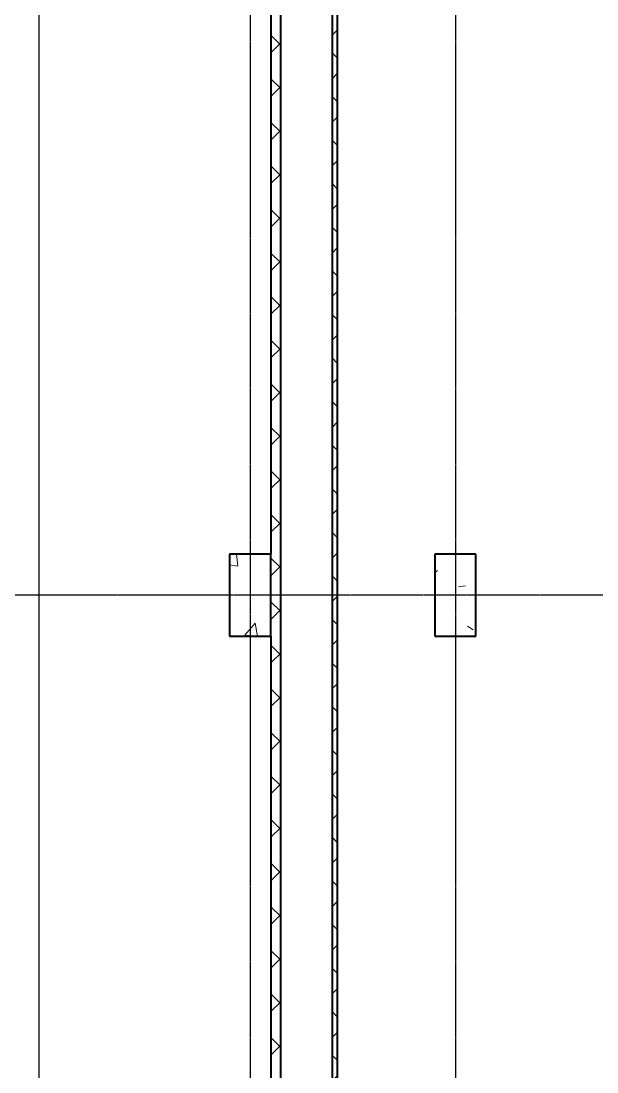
# Model space of a CAD drawing. Header units: millimetres. Extents: x 2140 to 223837, y 2113 to 170313.
# Drawn here: x 13429 to 19041, y 55115 to 65347 of the extents above; entities that cross this region are included whole.
import ezdxf

# ---------------------------------------------------------------- set-up
doc = ezdxf.new("R2010")
doc.units = ezdxf.units.MM
doc.linetypes.add('Линия сетки', pattern=[22.225, 12.7, -3.175, 3.175, -3.175])
doc.layers.add('A-DETL-GENF', color=7, linetype='Continuous', lineweight=18)
doc.layers.add('S-COLS', color=7, linetype='Continuous', lineweight=18)
doc.layers.add('Стены', color=7, linetype='Continuous')
pattern_1 = [(45, (61770, 82517.75), (-212.132, 212.132), []), (135, (61770, 82517.75), (-212.132, -212.132), [])]

# ---------------------------------------------------------------- blocks, each defined once
blk = doc.blocks.new('Сборный железобетон-Колонна 1 - 800x400-V48-В_АР_ПЭ_01 Этаж')
at = {"layer": 'S-COLS', "lineweight": 9}
h = blk.add_hatch(dxfattribs=at)
h.set_pattern_fill('FP_49', color=256, style=0, pattern_type=2)
h.set_pattern_definition([(320, (24847.8, -46223.1), (-127.512, -1457.472), [152.4, -1676.4]), (265, (24847.8, -46223.1), (1528.454, 281.942), [121.92, -1341.12]), (10.451, (24837.2, -46344.6), (1400.933, -1175.54), [129.52, -1424.72]), (316.184, (25254.2, -46223.1), (-336.34, -2168.63), [228.6, -2514.6]), (6.636, (25226.2, -46403.8), (1979.42, -1899.22), [194.28, -2137.08]), (261.184, (25254.2, -46223), (1979.4, -1899.24), [182.88, -2011.68]), (291, (25152.6, -46426.3), (-818.121, -1212.915), [152.4, -1676.4]), (236, (25152.6, -46426.3), (1473.504, -494.417), [121.92, -1341.12]), (341.451, (25084.4, -46527.4), (655.37, -1707.337), [129.52, -1424.72]), (307.5, (24847.8, -46223.1), (676.44, -24.7094), [67.056, -1257.808, 67.056, -2640.584]), (307.5, (24847.8, -46223.1), (676.44, -24.7094), [-1391.92, -1294.384, 67.056, -1279.144]), (277.5, (24847.8, -46223.1), (801.444, -534.558), [67.056, -709.168, 67.056, -1740.408]), (277.5, (24847.8, -46223.1), (801.444, -534.558), [-843.28, -1227.328, 67.056, -446.024]), (237.5, (24847.8, -45769.96), (-45.831, -1084.7275), [67.056, -440.944, 67.056, -3621.024]), (237.5, (24847.8, -45769.96), (-45.831, -1084.7275), [-575.056, -1517.904, 67.056, -2036.064]), (227.5, (24847.8, -45566.8), (203.414, -1185.035), [67.056, -593.344, 67.056, -2479.04]), (227.5, (24847.8, -45566.8), (203.414, -1185.035), [-727.456, -985.52, 67.056, -1426.464])])
h.paths.add_polyline_path([(-425, -165), (-425, -175), (375, -175), (375, 225), (-425, 225), (-425, 215)], flags=0)
at = {"layer": 'S-COLS', "lineweight": 40}
for p, q in [((375, 225), (-425, 225)), ((-425, 225), (-425, 215)), ((-425, 215), (-425, -165)), ((375, 215), (375, 225)), ((375, -165), (375, 215)), ((-425, -165), (-425, -175)), ((-425, -175), (375, -175)), ((375, -175), (375, -165))]:
    blk.add_line(p, q, dxfattribs=at)
blk = doc.blocks.new('Сборный железобетон-Колонна 1 - 800x400-V88-В_АР_ПЭ_01 Этаж')
at = {"layer": 'S-COLS', "lineweight": 9}
h = blk.add_hatch(dxfattribs=at)
h.set_pattern_fill('FP_90', color=256, style=0, pattern_type=2)
h.set_pattern_definition([(320, (24847.8, -49223.1), (-127.512, -1457.472), [152.4, -1676.4]), (265, (24847.8, -49223.1), (1528.454, 281.942), [121.92, -1341.12]), (10.451, (24837.2, -49344.6), (1400.933, -1175.54), [129.52, -1424.72]), (316.184, (25254.2, -49223.1), (-336.34, -2168.63), [228.6, -2514.6]), (6.636, (25226.2, -49403.8), (1979.42, -1899.22), [194.28, -2137.08]), (261.184, (25254.2, -49223), (1979.4, -1899.24), [182.88, -2011.68]), (291, (25152.6, -49426.3), (-818.121, -1212.915), [152.4, -1676.4]), (236, (25152.6, -49426.3), (1473.504, -494.417), [121.92, -1341.12]), (341.451, (25084.4, -49527.4), (655.37, -1707.337), [129.52, -1424.72]), (307.5, (24847.8, -49223.1), (676.44, -24.7094), [67.056, -1257.808, 67.056, -2640.584]), (307.5, (24847.8, -49223.1), (676.44, -24.7094), [-1391.92, -1294.384, 67.056, -1279.144]), (277.5, (24847.8, -49223.1), (801.444, -534.558), [67.056, -709.168, 67.056, -1740.408]), (277.5, (24847.8, -49223.1), (801.444, -534.558), [-843.28, -1227.328, 67.056, -446.024]), (237.5, (24847.8, -48769.96), (-45.831, -1084.7275), [67.056, -440.944, 67.056, -3621.024]), (237.5, (24847.8, -48769.96), (-45.831, -1084.7275), [-575.056, -1517.904, 67.056, -2036.064]), (227.5, (24847.8, -48566.8), (203.414, -1185.035), [67.056, -593.344, 67.056, -2479.04]), (227.5, (24847.8, -48566.8), (203.414, -1185.035), [-727.456, -985.52, 67.056, -1426.464])])
h.paths.add_polyline_path([(-425, 215), (-425, -175), (375, -175), (375, 225), (-425, 225)], flags=0)
at = {"layer": 'S-COLS', "lineweight": 40}
for p, q in [((375, 225), (-425, 225)), ((-425, 225), (-425, 215)), ((-425, 215), (-425, -165)), ((375, 215), (375, 225)), ((375, -165), (375, 215)), ((-425, -165), (-425, -175)), ((-425, -175), (375, -175)), ((375, -175), (375, -165))]:
    blk.add_line(p, q, dxfattribs=at)
blk = doc.blocks.new('Линия разрыва - Линия разрыва-794957-В_АР_ПЭ_01 Этаж')
at = {"layer": 'A-DETL-GENF', "lineweight": 30}
blk.add_line((-81972, 0), (-243, 0), dxfattribs=at)
blk = doc.blocks.new('Помещение')
at = {"lineweight": 9}
h = blk.add_hatch(dxfattribs=at)
h.set_pattern_fill('FP_99', color=256, style=0, pattern_type=2)
h.set_pattern_definition(pattern_1)
h.paths.add_polyline_path([(13723.9036, 33324.9347), (13821.9036, 33324.9347), (13819.9036, 34344.9347), (13723.9036, 34344.9347), (13723.9036, 33344.9347)], flags=0)
h.paths.add_polyline_path([(13819.9036, 35354.9347), (13819.9036, 94644.9347), (13723.9036, 94644.9347), (13723.9036, 35354.9347)], flags=0)
h.paths.add_polyline_path([(13819.9036, 98844.9347), (13819.9036, 136644.9347), (13723.9036, 136644.9347), (13723.9036, 98844.9347)], flags=0)
h.paths.add_polyline_path([(13723.9036, 140844.9347), (13819.9036, 140844.9347), (13817.9036, 159946.9347), (13723.9036, 159944.9347), (13723.9036, 148287.773)], flags=0)
h = blk.add_hatch(dxfattribs=at)
h.set_pattern_fill('FP_99', color=256, style=0, pattern_type=2)
h.set_pattern_definition(pattern_1)
h.paths.add_polyline_path([(14369.9036, 36444.9347), (14369.9036, 94644.9347), (14323.9036, 94644.9347), (14323.9036, 36444.9347)], flags=0)
h.paths.add_polyline_path([(14369.9036, 98844.9347), (14369.9036, 136644.9347), (14323.9036, 136644.9347), (14323.9036, 98844.9347)], flags=0)
h.paths.add_polyline_path([(14323.9036, 140844.9347), (14369.9036, 140844.9347), (14369.9036, 159946.9347), (14323.9036, 159944.9347), (14323.9036, 148287.773)], flags=0)
at = {"color": 9, "linetype": 'Линия сетки', "true_color": 0xc7c8ca}
for p, q in [((13521.9036, 162172.4828), (13521.9036, 21779.4514)), ((15521.9036, 162172.4828), (15521.9036, 19239.4514)), ((113992.9741, 57644.9347), (7061.0864, 57644.9347))]:
    blk.add_line(p, q, dxfattribs=at)
at = {"lineweight": 18}
for p, q in [((13723.9036, 35354.9347), (13723.9036, 94644.9347)), ((13819.9036, 36444.9347), (13819.9036, 94644.9347)), ((14323.9036, 36444.9347), (14323.9036, 94644.9347)), ((14369.9036, 36444.9347), (14369.9036, 94644.9347))]:
    blk.add_line(p, q, dxfattribs=at)
at = {"lineweight": 40}
for p, q in [((13821.9036, 36446.9347), (13821.9036, 94644.9347)), ((14321.9036, 94644.9347), (14321.9036, 36446.9347)), ((14371.9036, 36446.9347), (14371.9036, 94644.9347)), ((13721.9036, 81244.9347), (13721.9036, 58044.9347)), ((13721.9036, 57244.9347), (13721.9036, 35354.9347))]:
    blk.add_line(p, q, dxfattribs=at)
for name, p, rotation in [('Линия разрыва - Линия разрыва-794957-В_АР_ПЭ_01 Этаж', (11467.3036, 99887.9109), 89.99999999999982), ('Сборный железобетон-Колонна 1 - 800x400-V88-В_АР_ПЭ_01 Этаж', (13546.9036, 57669.9347), 90.0000000000002), ('Сборный железобетон-Колонна 1 - 800x400-V48-В_АР_ПЭ_01 Этаж', (15546.9036, 57669.9347), 90.0000000000002), ('Сборный железобетон-Колонна 1 - 800x400-V48-В_АР_ПЭ_01 Этаж', (15546.9036, 57669.9347), 90.0000000000002)]:
    blk.add_blockref(name, p, dxfattribs=dict(rotation=rotation))

msp = doc.modelspace()

# ---------------------------------------------------------------- block references
at = {"layer": 'Стены'}
msp.add_blockref('Помещение', (2139.8, 2112.9), dxfattribs=at)

doc.saveas('drawing.dxf')
